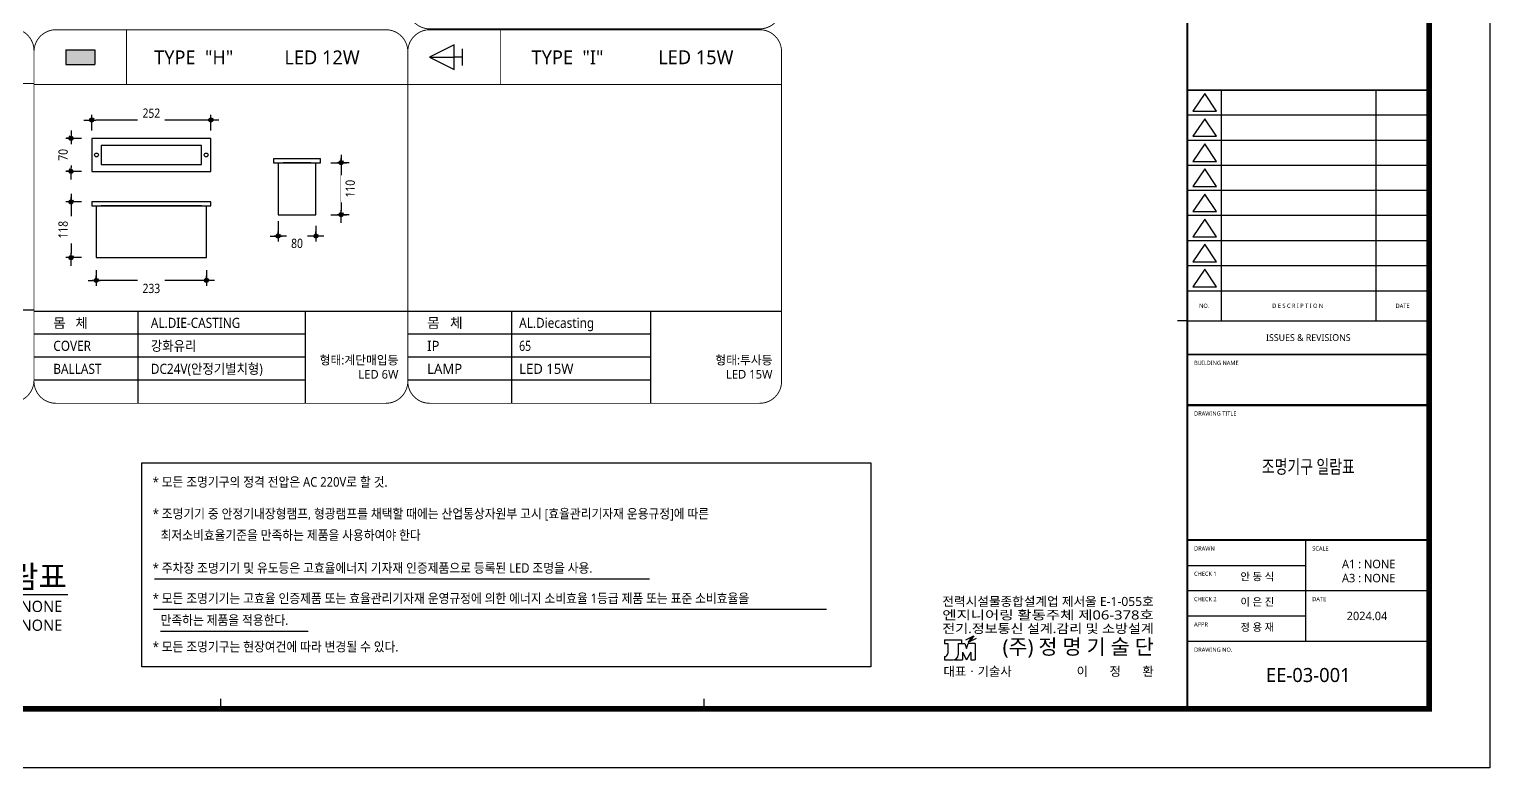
# Model space of a CAD drawing. Header units: millimetres. Extents: x 0 to 168200, y 0 to 118800.
# Drawn here: x 64374 to 168200, y 0 to 52534 of the extents above; entities that cross this region are included whole.
import ezdxf
from ezdxf.enums import TextEntityAlignment as Align

# ---------------------------------------------------------------- set-up
doc = ezdxf.new("R2010")
doc.units = ezdxf.units.MM
doc.header["$LTSCALE"] = 1000
for name, color, linetype in [('arch', 8, 'Continuous'), ('IMAGE', 7, 'Continuous'), ('LIGHT', 3, 'Continuous'), ('P4-DIM', 8, 'Continuous'), ('S', 4, 'Continuous'), ('SECT', 2, 'Continuous'), ('SYM', 3, 'Continuous'), ('TEXT', 3, 'Continuous'), ('TIT', 2, 'Continuous'), ('XR-SHEET(통신)$0$WD-E$0$WD', 6, 'Continuous'), ('XR-SHEET-SHT', 5, 'Continuous'), ('XR-SHEET-TEXT', 3, 'Continuous'), ('조명기구 상세도치수', 1, 'Continuous')]:
    doc.layers.add(name, color=color, linetype=linetype)
doc.layers.add('XR-SHEET-TEMP', color=171, linetype='Continuous', plot=False)
doc.styles.add('DIM', font='malgun.ttf', dxfattribs={"width": 0.85, "oblique": 1})
doc.styles.add('GHS', font='malgun.ttf')
doc.styles.add('ST3', font='malgun.ttf', dxfattribs={"width": 0.85, "oblique": 5})
doc.styles.add('XR-SHEET$0$XREF-Form$0$맑은고딕', font='malgun.ttf')
doc.styles.add('XR-SHEET(통신)$0$WD-E$0$GHS', font='malgun.ttf')
doc.styles.add('맑은고딕', font='malgun.ttf')
doc.styles.add('맑은고딕B', font='malgunbd.ttf')

# ---------------------------------------------------------------- blocks, each defined once
blk = doc.blocks.new('A$C73120EFD')
at = {"layer": 'XR-SHEET(통신)$0$WD-E$0$WD', "color": 4}
for p, q in [((-26494, 7105), (-26082, 7309)), ((-26165, 7268), (-26370, 6991)), ((-26082, 7309), (-26288, 7031)), ((-26224, 7188), (-26111, 7270)), ((-26203, 7216), (-26090, 7298)), ((-26183, 7244), (-26117, 7292)), ((-27546, 7102), (-27546, 6933)), ((-27546, 7102), (-26702, 7102)), ((-27546, 6933), (-27377, 6933)), ((-27377, 6933), (-27377, 6434)), ((-26871, 6933), (-26871, 6358)), ((-26871, 6933), (-26534, 6933)), ((-26702, 7102), (-26702, 6933)), ((-26534, 6933), (-26449, 6680)), ((-26449, 6680), (-26365, 6933)), ((-26370, 6991), (-25958, 7194)), ((-26370, 6991), (-26257, 7073)), ((-26027, 6933), (-26365, 6933)), ((-26349, 7019), (-26236, 7101)), ((-26328, 7047), (-26215, 7129)), ((-26314, 7018), (-26278, 7045)), ((-26308, 7075), (-26194, 7157)), ((-26287, 7103), (-26173, 7186)), ((-26266, 7131), (-26153, 7214)), ((-26245, 7160), (-26132, 7242)), ((-26027, 6933), (-26027, 6105)), ((-27546, 6273), (-27546, 6105)), ((-27546, 6273), (-27538, 6273)), ((-27546, 6105), (-27124, 6105)), ((-27052, 6115), (-27052, 6105)), ((-27052, 6105), (-26660, 6105)), ((-26660, 6490), (-26449, 6105)), ((-26660, 6490), (-26660, 6105)), ((-26238, 6490), (-26449, 6105)), ((-26238, 6490), (-26238, 6105)), ((-26238, 6105), (-26027, 6105))]:
    blk.add_line(p, q, dxfattribs=at)
for centre, radius in [((-27538, 6434), 160), ((-27124, 6358), 253)]:
    blk.add_arc(centre, radius, 270, 0, dxfattribs=at)
at = {"layer": 'XR-SHEET(통신)$0$WD-E$0$WD', "color": 4, "style": 'XR-SHEET(통신)$0$WD-E$0$GHS'}
for s, width, p, p2 in [('전력시설물종합설계업 제서울 E-1-055호', 0.877197, (-27655, 8791), (-17155, 8791)), ('엔지니어링 활동주체 제06-378호', 1.078185, (-27655, 8118), (-17155, 8118)), ('전기.정보통신 설계.감리 및 소방설계', 0.962199, (-27655, 7445), (-17155, 7445))]:
    blk.add_text(s, height=450, dxfattribs=dict(at, width=width)).set_placement(p, p2, align=Align.FIT)
for s, height, p in [('(주) 정 명 기 술 단', 750, (-17155, 6387)), ('이       정       환', 450, (-17155, 5315))]:
    blk.add_text(s, height=height, dxfattribs=at).set_placement(p, align=Align.RIGHT)
blk.add_text('대표ㆍ기술사 ', height=450, dxfattribs=at).set_placement((-27597, 5315))
blk = doc.blocks.new('XR-SHEET$0$XREF-Form$0$xr-form$0$TITLE')
at = {"layer": 'XR-SHEET-TEXT', "color": 4, "style": '맑은고딕B'}
for tag, height, p in [('TITLE1', 6, (776, 116.69)), ('TITLE4', 6, (776, 111.7)), ('TITLE2', 6, (776, 107.09)), ('TITLE5', 6, (776, 102.09)), ('TITLE3', 6, (776, 97.38)), ('A0.00', 7, (775.56, 32.33))]:
    blk.add_attdef(tag, text='', height=height, dxfattribs=at).set_placement(p, align=Align.MIDDLE_CENTER)
at = {"layer": 'XR-SHEET-TEXT', "color": 3, "style": 'XR-SHEET$0$XREF-Form$0$맑은고딕'}
for tag, p in [('NAME-1', (752.37, 76.33)), ('NAME-2', (752.37, 67.33)), ('NAME-3', (752.37, 58.33)), ('NAME-4', (752.37, 49.33))]:
    blk.add_attdef(tag, text='', height=2.7, dxfattribs=at).set_placement(p, align=Align.MIDDLE_LEFT)
for tag, p in [('SCALE-A1', (796.39, 73.17)), ('SCALE-A3', (796.39, 68.31)), ('DATE', (797.36, 53.01))]:
    blk.add_attdef(tag, text='', height=3, dxfattribs=at).set_placement(p, align=Align.MIDDLE)
blk = doc.blocks.new('XR-FORM-EE', base_point=(461, 408))
at = {"layer": 'XR-SHEET-SHT', "color": 5}
for p, q in [((163900, 48198), (146700, 48198)), ((149100, 48198), (149100, 31800)), ((160100, 48198), (160100, 31800)), ((163900, 46413), (146700, 46413)), ((163900, 44628), (146700, 44628)), ((163900, 42844), (146700, 42844)), ((163900, 41059), (146700, 41059)), ((163900, 39274), (146700, 39274)), ((163900, 37489), (146700, 37489)), ((163900, 35705), (146700, 35705)), ((146700, 33920), (163900, 33920)), ((146700, 31800), (163900, 31800)), ((146700, 25800), (163900, 25800)), ((155100, 16200), (155100, 9000)), ((146700, 14400), (155100, 14400)), ((146700, 12600), (163900, 12600)), ((146700, 10800), (155100, 10800)), ((146700, 9000), (163900, 9000))]:
    blk.add_line(p, q, dxfattribs=at)
blk.add_lwpolyline([(0, 118800), (168200, 118800), (168200, 0), (0, 0)], close=True, dxfattribs=at)
at = {"layer": 'XR-SHEET-SHT', "color": 5, "const_width": 400}
blk.add_lwpolyline([(9300, 114600), (163900, 114600), (163900, 4200), (9300, 4200)], close=True, dxfattribs=at)
at = {"layer": 'XR-SHEET-SHT', "color": 5}
for points, const_width in [([(146700, 114600), (146700, 4200)], 160), ([(146700, 48198), (163900, 48198)], 114), ([(146700, 29400), (163900, 29400)], 114), ([(146700, 25800), (163900, 25800)], 160), ([(146700, 25800), (163900, 25800)], 140), ([(146700, 16200), (163900, 16200)], 160)]:
    blk.add_lwpolyline(points, dxfattribs=dict(at, const_width=const_width))
at = {"layer": 'XR-SHEET-SHT', "color": 5, "flags": 128}
for points in [[(147937, 47949), (147097, 46700), (148777, 46700)], [(147937, 46165), (147097, 44915), (148777, 44915)], [(147937, 44380), (147097, 43131), (148777, 43131)], [(147937, 42595), (147097, 41346), (148777, 41346)], [(147937, 40810), (147097, 39561), (148777, 39561)], [(147937, 39026), (147097, 37776), (148777, 37776)], [(147937, 37241), (147097, 35992), (148777, 35992)], [(147937, 35456), (147097, 34207), (148777, 34207)]]:
    blk.add_lwpolyline(points, close=True, dxfattribs=at)
at = {"layer": 'XR-SHEET-TEMP'}
for p, q in [((146700, 31800), (146000, 31800)), ((78000, 4200), (78000, 4900)), ((112350, 4200), (112350, 4900))]:
    blk.add_line(p, q, dxfattribs=at)
at = {"layer": 'S', "xscale": 1.431220871780062, "yscale": 1.431220896772468, "zscale": 1.431220886775505}
blk.add_blockref('A$C73120EFD', (168863, -1070), dxfattribs=at)
at = {"layer": 'XR-SHEET-TEXT', "color": 3}
ref = blk.add_blockref('XR-SHEET$0$XREF-Form$0$xr-form$0$TITLE', (0, -297), dxfattribs=dict(at, xscale=200, yscale=200, zscale=200))
ref.add_attrib('NAME-2', '안 동 식', dxfattribs={"color": 3, "height": 540, "style": '맑은고딕'}).set_placement((150474, 13169), align=Align.BOTTOM_LEFT)
ref.add_attrib('NAME-3', '이 은 진', dxfattribs={"color": 3, "height": 540, "style": '맑은고딕'}).set_placement((150474, 11369), align=Align.BOTTOM_LEFT)
ref.add_attrib('NAME-4', '정 용 재', dxfattribs={"color": 3, "height": 540, "style": '맑은고딕'}).set_placement((150474, 9569), align=Align.BOTTOM_LEFT)
ref.add_attrib('DATE', '2024.04', dxfattribs={"color": 3, "height": 600, "style": '맑은고딕'}).set_placement((159471, 10800), align=Align.MIDDLE)
at = {"layer": 'XR-SHEET-SHT', "color": 7, "style": 'XR-SHEET$0$XREF-Form$0$맑은고딕'}
for s, height, p in [('NO.', 300, (147900, 32860)), ('D E S C R I P T I O N ', 300, (154600, 32860)), ('DATE', 300, (162000, 32860)), ('ISSUES & REVISIONS', 480, (155300, 30600))]:
    blk.add_text(s, height=height, dxfattribs=at).set_placement(p, align=Align.MIDDLE_CENTER)
for s, p in [('BUILDING NAME', (147180, 28800)), ('DRAWING TITLE', (147180, 25200)), ('DRAWN', (147180, 15600)), ('SCALE', (155580, 15600)), ('CHECK 1', (147180, 13800)), ('CHECK 2', (147180, 12000)), ('DATE', (155580, 12000)), ('APPR', (147180, 10200)), ('DRAWING NO.', (147180, 8400))]:
    blk.add_text(s, height=300, dxfattribs=at).set_placement(p, align=Align.MIDDLE_LEFT)
blk = doc.blocks.new('_CIDOTB')
at = {"color": 0, "linetype": 'ByBlock'}
blk.add_line((2, 0), (-1, 0), dxfattribs=at)
blk.add_circle((0, 0), 0.5, dxfattribs=at)
blk = doc.blocks.new('치수2')
at = {"layer": '조명기구 상세도치수', "linetype": 'Continuous'}
blk.add_line((-2.25, 0), (2.25, 0), dxfattribs=at)
for radius in [0.5, 0.25]:
    blk.add_circle((0, 0), radius, dxfattribs=at)
blk = doc.blocks.new('_Dot')
at = {"layer": 'arch', "linetype": 'ByBlock', "lineweight": -2}
blk.add_line((-0.5, 0), (-1, 0), dxfattribs=at)
at = {"layer": 'arch', "linetype": 'ByBlock', "const_width": 0.5}
blk.add_lwpolyline([(-0.25, 0, 1), (0.25, 0, 1)], format="xyb", close=True, dxfattribs=at)
blk = doc.blocks.new('_Oblique')
at = {"color": 0, "linetype": 'ByBlock', "lineweight": -2}
blk.add_line((-0.5, -0.5), (0.5, 0.5), dxfattribs=at)
blk = doc.blocks.new('aaa')
at = {"layer": 'SYM'}
blk.add_line((-150, 0), (150, 0), dxfattribs=at)
at = {"layer": 'SYM', "lineweight": -2}
for p, q in [((0, 0), (0, -150)), ((-225, -150), (0, -600)), ((225, -150), (-225, -150)), ((0, -600), (225, -150)), ((0, -600), (0, -150))]:
    blk.add_line(p, q, dxfattribs=at)

msp = doc.modelspace()

# ---------------------------------------------------------------- hatches: boundary and pattern name
at = {"layer": 'IMAGE'}
msp.add_hatch(color=253, dxfattribs=at).paths.add_polyline_path([(66972.94, 51060.84), (66972.94, 50031.71), (69031.2, 50031.71), (69031.2, 51060.84)])

# ---------------------------------------------------------------- linework, layer by layer
at = {"layer": 'IMAGE', "color": 6}
for p, q in [((68817.16, 45336.36), (68817.16, 46451.28)), ((77000.07, 46070.8), (69102.52, 46070.8)), ((77285.43, 45336.36), (77285.43, 46451.28)), ((68081.36, 44766.71), (66966.44, 44766.71)), ((67346.92, 44481.34), (67346.92, 42699.77)), ((85810.46, 43035.43), (86925.39, 43035.43)), ((86544.9, 42750.07), (86544.9, 39624.33)), ((68081.36, 42414.41), (66966.44, 42414.41)), ((68081.36, 40250.26), (66966.44, 40250.26)), ((67346.92, 39964.9), (67346.92, 36570.33)), ((82062.42, 38881.76), (82062.42, 37434.3)), ((84750.76, 38549.22), (84750.76, 37434.3)), ((85810.46, 39338.96), (86925.39, 39338.96)), ((84465.4, 37814.78), (82347.78, 37814.78)), ((68081.36, 36284.96), (66966.44, 36284.96))]:
    msp.add_line(p, q, dxfattribs=at)
at = {"layer": 'LIGHT', "color": 6}
for p, q in [((64713.6, 32540.95), (38142.26, 32540.95)), ((91285.3, 32466.62), (64713.96, 32466.62)), ((72089.38, 32466.62), (72089.38, 25925.99)), ((83999.28, 32466.62), (83999.28, 25925.99)), ((83999.28, 30831.47), (64713.96, 30831.47)), ((83999.28, 29196.31), (64713.96, 29196.31)), ((83999.28, 27561.15), (64713.96, 27561.15))]:
    msp.add_line(p, q, dxfattribs=at)
at = {"layer": 'SECT'}
msp.add_line((50396.61, 12318.38), (67117.01, 12318.38), dxfattribs=at)
at = {"layer": 'SYM', "color": 4}
for p, q in [((66972.94, 51060.84), (69031.2, 51060.84)), ((66972.94, 51060.84), (66972.94, 50031.71)), ((69031.2, 51060.84), (69031.2, 50031.71)), ((66972.94, 50031.71), (69031.2, 50031.71))]:
    msp.add_line(p, q, dxfattribs=at)
at = {"layer": 'SYM', "color": 3, "linetype": 'ByBlock'}
for p, q in [((77285.43, 44766.71), (68817.16, 44766.71)), ((68817.16, 44766.71), (68817.16, 42414.41)), ((77285.43, 42414.41), (77285.43, 44766.71)), ((76613.34, 44262.64), (69489.25, 44262.64)), ((69489.25, 44262.64), (69489.25, 42918.47)), ((76613.34, 42918.47), (76613.34, 44262.64)), ((69489.25, 42918.47), (76613.34, 42918.47)), ((85070, 43304.26), (81743.18, 43304.26)), ((81743.18, 43304.26), (81743.18, 43035.43)), ((81743.18, 43035.43), (85070, 43035.43)), ((82062.42, 43035.43), (82062.42, 39338.96)), ((84397.92, 43035.43), (82415.27, 43035.43)), ((84750.76, 39338.96), (84750.76, 43035.43)), ((85070, 43035.43), (85070, 43304.26)), ((68817.16, 42414.41), (77285.43, 42414.41)), ((77285.43, 40250.26), (68817.16, 40250.26)), ((68817.16, 40250.26), (68817.16, 39981.43)), ((68817.16, 39981.43), (77285.43, 39981.43)), ((69136.4, 39981.43), (69136.4, 36284.96)), ((76613.34, 39981.43), (69489.25, 39981.43)), ((76966.19, 36284.96), (76966.19, 39981.43)), ((77285.43, 39981.43), (77285.43, 40250.26)), ((82062.42, 39338.96), (84750.76, 39338.96)), ((69136.4, 36284.96), (76966.19, 36284.96))]:
    msp.add_line(p, q, dxfattribs=at)
at = {"layer": 'SYM', "color": 6}
for p, q in [((69136.4, 35397.9), (69136.4, 34282.98)), ((76966.19, 35397.9), (76966.19, 34282.98)), ((76680.83, 34663.46), (69421.76, 34663.46)), ((117857, 32466.62), (91285.67, 32466.62)), ((117857, 32466.62), (91285.67, 32466.62)), ((117857, 32466.62), (91285.67, 32466.62)), ((117872.04, 32466.62), (91300.71, 32466.62)), ((98661.08, 32466.62), (98661.08, 25925.99)), ((108527.03, 32466.62), (108527.03, 25925.99)), ((108527.03, 30831.47), (91285.67, 30831.47)), ((108527.03, 29196.31), (91285.67, 29196.31)), ((108527.03, 27561.15), (91285.67, 27561.15))]:
    msp.add_line(p, q, dxfattribs=at)
at = {"layer": 'SYM', "color": 2}
for p, q in [((73268.4, 13439.15), (108468.03, 13439.15)), ((73216.66, 11277.43), (121044.83, 11277.43)), ((73706.68, 9723.26), (84194.74, 9723.26))]:
    msp.add_line(p, q, dxfattribs=at)
at = {"layer": 'SYM', "color": 3, "const_width": 65.03}
for points in [[(91288.68, 54119.51, 0.414213562), (92849.51, 52558.68), (116299.17, 52558.68, 0.414213562), (117860.01, 54119.51), (117860.01, 77569.18, 0.414213562), (116299.17, 79130.01), (92849.51, 79130.01, 0.414213562), (91288.68, 77569.18)], [(38142.63, 27561.15, 0.414213562), (39703.47, 26000.31), (63153.13, 26000.31, 0.414213562), (64713.96, 27561.15), (64713.96, 51010.81, 0.414213562), (63153.13, 52571.65), (39703.47, 52571.65, 0.414213562), (38142.63, 51010.81)], [(91285.67, 27486.82, 0.414213562), (92846.5, 25925.99), (116296.16, 25925.99, 0.414213562), (117857, 27486.82), (117857, 50936.49, 0.414213562), (116296.16, 52497.32), (92846.5, 52497.32, 0.414213562), (91285.67, 50936.49)]]:
    msp.add_lwpolyline(points, format="xyb", close=True, dxfattribs=at)
for points in [[(71289.81, 52497.32), (71289.81, 48595.24)], [(97861.14, 52497.32), (97861.14, 48595.24)], [(38142.63, 48669.56), (64713.96, 48669.56)], [(64714.33, 48595.24), (91285.67, 48595.24)], [(91285.67, 48595.24), (117857, 48595.24)], [(91285.67, 48595.24), (117857, 48595.24)], [(91285.67, 48595.24), (117857, 48595.24)], [(91285.67, 48595.24), (117857, 48595.24)]]:
    msp.add_lwpolyline(points, dxfattribs=at)
at = {"layer": 'SYM', "color": 6}
msp.add_lwpolyline([(72381.86, 21700.71), (124207.06, 21700.71), (124207.06, 7183.32), (72381.86, 7183.32)], close=True, dxfattribs=at)
at = {"layer": 'SYM', "color": 3, "linetype": 'ByBlock'}
for centre in [(69153.2, 43590.56), (76949.39, 43590.56)]:
    msp.add_circle(centre, 134.42, dxfattribs=at)

# ---------------------------------------------------------------- block references
at = {"color": 6, "xscale": 252.1130402147692, "yscale": 252.1130402147692, "zscale": 252.1130402147692}
for p in [(68860.91, 46070.8), (77329.18, 46070.8), (86588.65, 43035.43), (67390.67, 40250.26), (86588.65, 39338.96), (67390.67, 36284.96), (69180.15, 34663.46), (77009.94, 34663.46)]:
    msp.add_blockref('_Oblique', p, dxfattribs=at)
at = {"layer": 'arch'}
msp.add_blockref('XR-FORM-EE', (461.03, 408.44), dxfattribs=at)
at = {"layer": 'IMAGE', "color": 6}
for name, p, xscale, yscale, zscale, rotation in [('_CIDOTB', (68817.16, 46070.8), 285.3620689655173, 285.3620689655173, 285.3620689655173, 180), ('_Dot', (68817.16, 46070.8), 330.3111454663464, 330.3111454663464, 330.3111454663464, 270), ('_Dot', (77285.43, 46070.8), 330.3111454663464, 330.3111454663464, 330.3111454663464, 270), ('_CIDOTB', (67346.92, 44766.71), 285.3620689655173, 285.3620689655173, 285.3620689655173, 90), ('_CIDOTB', (67346.92, 42414.41), 285.3620689655173, 285.3620689655173, 285.3620689655173, 270), ('_Dot', (86544.9, 43035.43), 330.3111454663464, 330.3111454663464, 330.3111454663464, 270), ('_CIDOTB', (86544.9, 43035.43), 285.3620689655173, 285.3620689655173, 285.3620689655173, 90), ('_Dot', (67346.92, 40250.26), 330.3111454663464, 330.3111454663464, 330.3111454663464, 270), ('_CIDOTB', (67346.92, 40250.26), 285.3620689655173, 285.3620689655173, 285.3620689655173, 90), ('_Dot', (86544.9, 39338.96), 330.3111454663464, 330.3111454663464, 330.3111454663464, 270), ('_CIDOTB', (86544.9, 39338.96), 285.3620689655173, 285.3620689655173, 285.3620689655173, 270), ('_CIDOTB', (82062.42, 37814.78), 285.3620689655173, 285.3620689655173, 285.3620689655173, 180), ('_Dot', (67346.92, 36284.96), 330.3111454663464, 330.3111454663464, 330.3111454663464, 270), ('_CIDOTB', (67346.92, 36284.96), 285.3620689655173, 285.3620689655173, 285.3620689655173, 270), ('_Dot', (69136.4, 34663.46), 330.3111454663464, 330.3111454663464, 330.3111454663464, 270), ('_Dot', (76966.19, 34663.46), 330.3111454663464, 330.3111454663464, 330.3111454663464, 270)]:
    msp.add_blockref(name, p, dxfattribs=dict(at, xscale=xscale, yscale=yscale, zscale=zscale, rotation=rotation))
at = {"layer": 'IMAGE', "color": 6, "xscale": 285.3620689655173, "yscale": 285.3620689655173, "zscale": 285.3620689655173}
for p in [(77285.43, 46070.8), (84750.76, 37814.78)]:
    msp.add_blockref('_CIDOTB', p, dxfattribs=at)
at = {"layer": 'P4-DIM', "color": 6, "xscale": 25, "yscale": 25, "zscale": 25}
for p in [(68804.66, 46070.8), (68817.16, 46070.8), (77272.93, 46070.8), (77285.43, 46070.8), (86532.4, 43035.43), (86544.9, 43035.43), (67334.42, 40250.26), (67346.92, 40250.26), (86532.4, 39338.96), (86544.9, 39338.96), (82049.92, 37814.78), (82062.42, 37814.78), (84738.26, 37814.78), (84750.76, 37814.78), (67334.42, 36284.96), (67346.92, 36284.96), (69123.9, 34663.46), (69136.4, 34663.46), (76953.69, 34663.46), (76966.19, 34663.46)]:
    msp.add_blockref('치수2', p, dxfattribs=at)
at = {"layer": 'P4-DIM', "color": 6, "xscale": 25, "yscale": 25, "zscale": 25, "rotation": 180}
for p in [(68817.16, 46070.8), (77285.43, 46070.8), (86544.9, 43035.43), (67346.92, 40250.26), (86544.9, 39338.96), (82062.42, 37814.78), (84750.76, 37814.78), (67346.92, 36284.96), (69136.4, 34663.46), (76966.19, 34663.46)]:
    msp.add_blockref('치수2', p, dxfattribs=at)
at = {"layer": 'SYM', "xscale": 3.9, "yscale": 3.9, "zscale": 3.9, "rotation": 270}
msp.add_blockref('aaa', (95158.4, 50546.28), dxfattribs=at)
at = {"layer": 'SYM', "color": 6, "xscale": 285.3620689655173, "yscale": 285.3620689655173, "zscale": 285.3620689655173}
for p in [(86544.9, 43035.43), (67346.92, 40250.26), (86544.9, 39338.96), (67346.92, 36284.96), (69136.4, 34663.46), (76966.19, 34663.46)]:
    msp.add_blockref('_CIDOTB', p, dxfattribs=at)
at = {"layer": 'SYM', "color": 6, "xscale": 285.3620689655173, "yscale": 285.3620689655173, "zscale": 285.3620689655173, "rotation": 180}
msp.add_blockref('_CIDOTB', (69136.4, 34663.46), dxfattribs=at)

# ---------------------------------------------------------------- texts
at = {"layer": 'LIGHT', "color": 3, "style": 'ST3', "width": 0.9}
for s, p in [('AL.DIE-CASTING', (73021.06, 31290.38)), ('COVER', (66088.23, 29655.22)), ('강화유리', (73021.06, 29655.22)), ('BALLAST', (66088.23, 28020.07)), ('DC24V(안정기별치형)', (73021.06, 28020.07))]:
    msp.add_text(s, height=715.382, dxfattribs=at).set_placement(p)
at = {"layer": 'SECT', "style": 'GHS'}
msp.add_text('조명기구 일람표', height=1600, dxfattribs=at).set_placement((67044.21, 12318.38), align=Align.BOTTOM_RIGHT)
at = {"layer": 'SYM', "color": 4, "style": 'GHS'}
for s, p in [('TYPE  "H"', (76065.81, 50531.95)), ('LED 12W', (85190.62, 50531.95)), ('TYPE  "I"', (102637.14, 50531.95)), ('LED 15W', (111761.95, 50531.95))]:
    msp.add_text(s, height=990.933, dxfattribs=at).set_placement(p, align=Align.MIDDLE)
at = {"layer": 'SYM', "style": 'GHS'}
for s, height, p in [('몸   체', 693.654, (66088.22, 31290.18)), ('몸   체', 715.382, (92659.93, 31290.38)), ('IP', 715.382, (92659.93, 29655.22)), ('LAMP', 715.382, (92659.93, 28020.07)), ('LED 15W', 715.382, (99201.93, 28020.07))]:
    msp.add_text(s, height=height, dxfattribs=at).set_placement(p)
for s, width, p in [('AL.Diecasting', 0.9, (99201.93, 31290.38)), ('65', 0.8, (99201.93, 29655.22))]:
    msp.add_text(s, height=715.382, dxfattribs=dict(at, width=width)).set_placement(p)
for s, p in [('형태:계단매입등', (90622.7, 28687.65)), ('형태:투사등', (117209.44, 28687.65)), ('LED 6W', (90622.7, 27681.85)), ('LED 15W', (117209.44, 27681.84))]:
    msp.add_text(s, height=613.185, dxfattribs=at).set_placement(p, align=Align.RIGHT)
at = {"layer": 'SYM', "color": 3, "style": 'GHS', "width": 0.9}
for s, p in [('* 모든 조명기구의 정격 전압은 AC 220V로 할 것.', (73150.26, 19993.53)), ('* 조명기기 중 안정기내장형램프, 형광램프를 채택할 때에는 산업통상자원부 고시 [효율관리기자재 운용규정]에 따른', (73150.26, 17737.15)), ('최저소비효율기준을 만족하는 제품을 사용하여야 한다', (73711.89, 16210.68)), ('* 주차장 조명기기 및 유도등은 고효율에너지 기자재 인증제품으로 등록된 LED 조명을 사용.', (73150.26, 13874.54)), ('* 모든 조명기기는 고효율 인증제품 또는 효율관리기자재 운영규정에 의한 에너지 소비효율 1등급 제품 또는 표준 소비효율을', (73150.26, 11715.46)), ('만족하는 제품을 적용한다.', (73711.89, 10166.76)), ('* 모든 조명기구는 현장여건에 따라 변경될 수 있다.', (73150.26, 8274.1))]:
    msp.add_text(s, height=680, dxfattribs=at).set_placement(p)
at = {"layer": 'TEXT', "style": 'GHS', "width": 0.75}
msp.add_text('조명기구 일람표', height=965.937, dxfattribs=at).set_placement((155300, 21417.22), align=Align.MIDDLE_CENTER)
at = {"layer": 'TEXT', "style": 'GHS'}
for s, height, p in [('A1 : NONE', 600, (159590.25, 14494.63)), ('A3 : NONE', 600, (159590.25, 13494.63)), ('EE-03-001', 1000, (155300, 6600))]:
    msp.add_text(s, height=height, dxfattribs=at).set_placement(p, align=Align.MIDDLE_CENTER)
at = {"layer": 'TIT', "style": 'GHS'}
for s, p in [('축척_A1 : NONE', (66731.15, 11080.66)), ('A3 : NONE', (66731.15, 9742.51))]:
    msp.add_text(s, height=800, dxfattribs=at).set_placement(p, align=Align.RIGHT)

# ---------------------------------------------------------------- next in the draw order: texts
at = {"layer": 'IMAGE', "color": 4, "char_height": 660.622, "attachment_point": 2, "style": 'DIM', "bg_fill": 2}
for s, insert in [('\\A1;{252}', (73051.29, 46890.94)), ('\\A1;{80}', (83406.59, 37630.15)), ('\\A1;{233}', (73051.29, 34427.69))]:
    msp.add_mtext(s, dxfattribs=dict(at, insert=insert))
at = {"layer": 'IMAGE', "color": 4, "char_height": 660.622, "attachment_point": 2, "rotation": 90, "style": 'DIM', "bg_fill": 2}
for s, insert in [('\\A1;{70}', (66451.85, 43590.56)), ('\\A1;{110}', (86858.74, 41187.2)), ('\\A1;{118}', (66451.47, 38267.61))]:
    msp.add_mtext(s, dxfattribs=dict(at, insert=insert))

# ---------------------------------------------------------------- next in the draw order: linework, layer by layer
at = {"layer": 'SYM', "color": 3, "const_width": 65.03}
msp.add_lwpolyline([(64714.33, 27486.82, 0.414213562), (66275.17, 25925.99), (89724.83, 25925.99, 0.414213562), (91285.67, 27486.82), (91285.67, 50936.49, 0.414213562), (89724.83, 52497.32), (66275.17, 52497.32, 0.414213562), (64714.33, 50936.49)], format="xyb", close=True, dxfattribs=at)

# ---------------------------------------------------------------- next in the draw order: block references
at = {"color": 6, "xscale": 252.1130402147692, "yscale": 252.1130402147692, "zscale": 252.1130402147692, "rotation": 90}
for p in [(67346.92, 44822.96), (67346.92, 42470.66)]:
    msp.add_blockref('_Oblique', p, dxfattribs=at)
at = {"color": 6, "xscale": 252.1130402147692, "yscale": 252.1130402147692, "zscale": 252.1130402147692}
for p in [(82106.17, 37814.78), (84794.51, 37814.78)]:
    msp.add_blockref('_Oblique', p, dxfattribs=at)
at = {"layer": 'IMAGE', "color": 6, "xscale": 330.3111454663464, "yscale": 330.3111454663464, "zscale": 330.3111454663464}
for p in [(67346.92, 44779.21), (67346.92, 42426.91)]:
    msp.add_blockref('_Dot', p, dxfattribs=at)
at = {"layer": 'IMAGE', "color": 6, "xscale": 330.3111454663464, "yscale": 330.3111454663464, "zscale": 330.3111454663464, "rotation": 270}
for p in [(82062.42, 37814.78), (84750.76, 37814.78)]:
    msp.add_blockref('_Dot', p, dxfattribs=at)
at = {"layer": 'P4-DIM', "color": 6, "xscale": 25, "yscale": 25, "zscale": 25}
for p, rotation in [((67346.92, 44779.21), 270), ((67346.92, 44779.21), 90), ((67346.92, 44766.71), 90), ((67346.92, 42426.91), 270), ((67346.92, 42426.91), 90), ((67346.92, 42414.41), 90)]:
    msp.add_blockref('치수2', p, dxfattribs=dict(at, rotation=rotation))
at = {"layer": 'SYM', "color": 6, "xscale": 285.3620689655173, "yscale": 285.3620689655173, "zscale": 285.3620689655173}
for p in [(82062.42, 37814.78), (84750.76, 37814.78)]:
    msp.add_blockref('_CIDOTB', p, dxfattribs=at)

doc.saveas('drawing.dxf')
